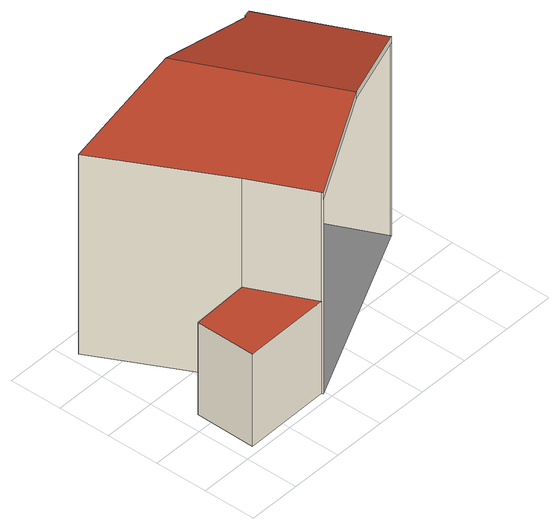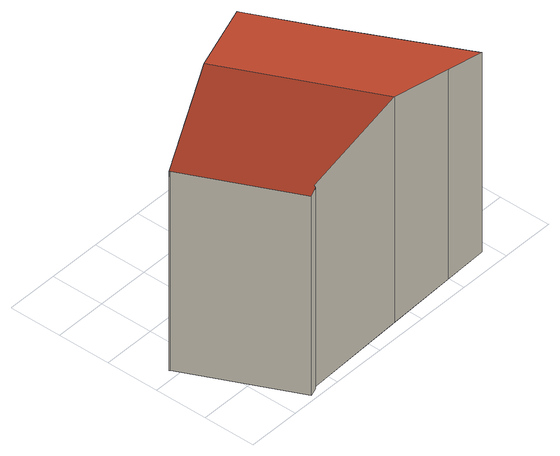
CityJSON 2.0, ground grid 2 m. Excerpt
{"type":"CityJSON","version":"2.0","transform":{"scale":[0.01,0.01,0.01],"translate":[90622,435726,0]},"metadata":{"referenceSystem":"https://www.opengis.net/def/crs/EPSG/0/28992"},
"CityObjects":{
"building1":{"type":"Building","attributes":{"TerrainHeight":2.54,"bron_tex":"UltraCAM-X 10cm juni 2008","voll_tex":"complete","bron_geo":"Lidar 15-30 punten - nov. 2008","status":"1"},"geometry":[{"type":"MultiSurface","lod":"2.2","boundaries":[[[0,1,2,3]],[[4,5,6,7,8,9,10]],[[11,12,13,14,5,4,15]],[[16,17,18,19,20,21,22,23,24,25,26]],[[0,3,25,24]],[[3,2,26,25]],[[1,0,24,23]],[[4,10,17,27]],[[9,8,19,18]],[[8,7,20,19]],[[7,6,21,20]],[[6,5,28,29]],[[11,15,30,16]],[[15,4,27,30]],[[5,14,31,28]],[[14,13,23,22]],[[13,12,2,1]],[[12,11,16,26]]],"semantics":{"surfaces":[{"type":"RoofSurface"},{"type":"GroundSurface"},{"type":"WallSurface"}],"values":[0,0,0,1,2,2,2,2,2,2,2,2,2,2,2,2,2,2]}}]}
},
"vertices":[
[56,28,377],[389,34,377],[278,265,377],[61,257,377],[469,745,923],[736,191,923],[1103,365,815],[1100,370,815],[903,780,815],[871,768,824],[866,761,826],[36,728,817],[278,265,822],[389,34,822],[392,27,822],[201,735,858],[36,728,0],[866,761,0],[871,768,0],[903,780,0],[1100,370,0],[1103,365,0],[392,27,0],[389,34,0],[56,28,0],[61,257,0],[278,265,0],[469,745,0],[736,191,899],[1103,365,791],[201,735,0],[392,27,798]
]}
